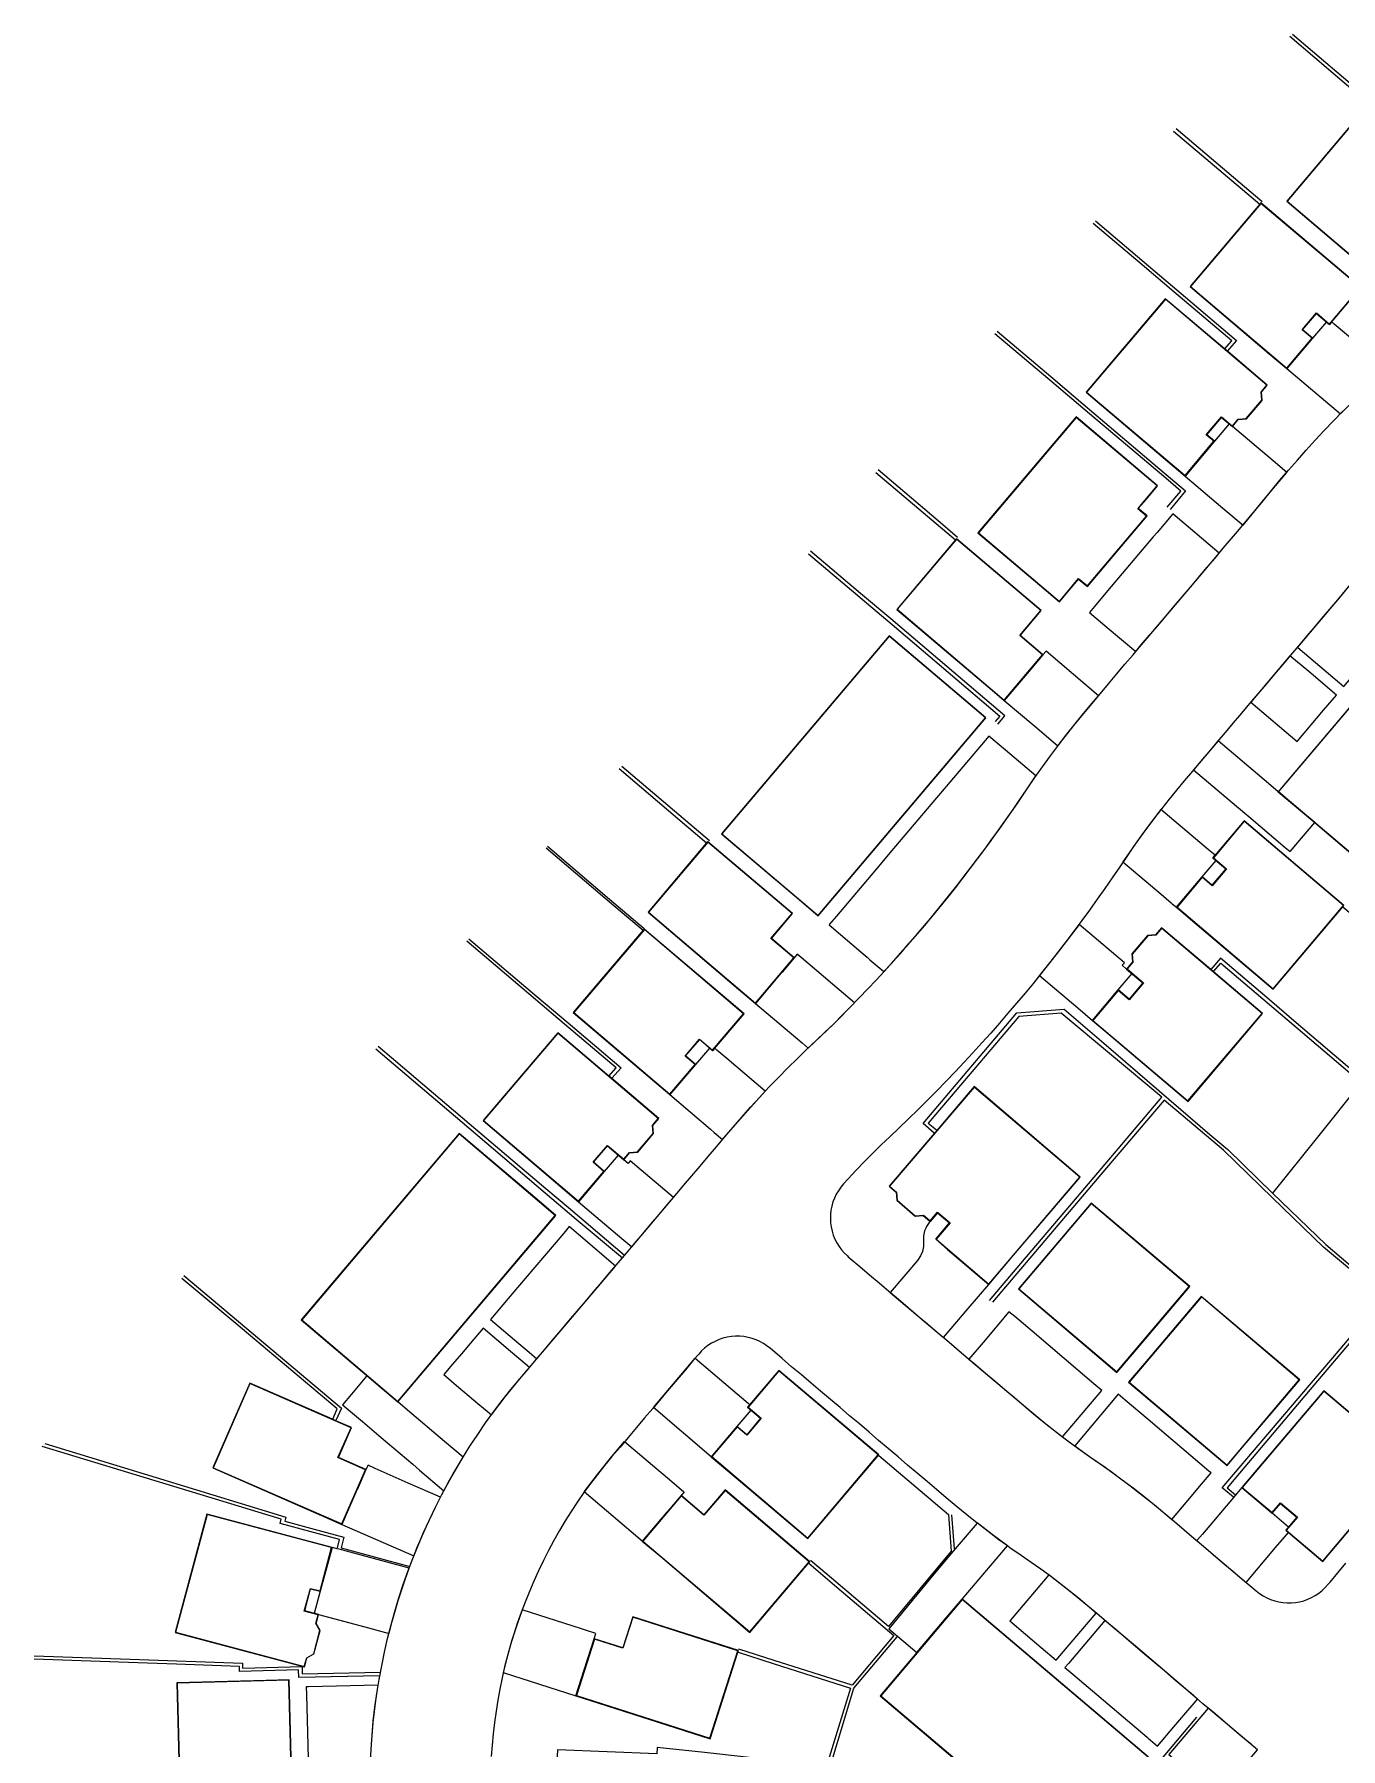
# Model space of a CAD drawing. Header units: metres. Extents: x 331488 to 331864, y 366379 to 366749.
# Drawn here: x 331532.9 to 331636.1, y 366563.1 to 366698.4 of the extents above; entities that cross this region are included whole.
import ezdxf

# ---------------------------------------------------------------- set-up
doc = ezdxf.new("R2010")
doc.units = ezdxf.units.M
for name, color, linetype, true_color in [('3D_LINES', 132, 'Continuous', 0x00cccc), ('PLOTS EXTERNAL LEVEL', 3, 'Continuous', 0x00ff00), ('PLOTS FFL', 1, 'Continuous', 0xff0000)]:
    doc.layers.add(name, color=color, linetype=linetype, true_color=true_color)

msp = doc.modelspace()

# ---------------------------------------------------------------- linework, layer by layer
at = {"layer": '3D_LINES'}
for points in [[(331641.73, 366688.81, 29.6), (331642.35, 366689.51, 29.6), (331638.33, 366692.93, 29.6), (331636.04, 366694.88, 29.6), (331632.09, 366698.24, 29.29)], [(331632.29, 366698.42, 29.29), (331638.42, 366693.22, 29.1), (331640.87, 366691.14, 29.1), (331642.7, 366689.58, 29.1), (331641.95, 366688.65, 29.15)], [(331622.91, 366690.77, 29.9), (331629.71, 366685.02, 29.9)], [(331629.89, 366685.21, 29.6), (331623.11, 366690.96, 29.9)], [(331626.94, 366673.58, 30.3), (331627.5, 366674.24, 30.3), (331622.94, 366678.1, 30.3), (331620.42, 366680.24, 30.3), (331616.57, 366683.5, 30.14)], [(331616.74, 366683.71, 30.14), (331621.46, 366679.71, 29.9), (331623.86, 366677.67, 29.9), (331627.87, 366674.26, 29.9), (331627.15, 366673.42, 29.93)], [(331622.4, 366661.11, 30.75), (331623.48, 366662.37, 30.75), (331622.29, 366663.38, 30.75), (331615.93, 366668.76, 30.75), (331613.48, 366670.83, 30.75), (331608.8, 366674.79, 30.45)], [(331608.99, 366674.99, 30.45), (331613.21, 366671.41, 30.3), (331615.74, 366669.27, 30.3), (331621.83, 366664.11, 30.3), (331623.86, 366662.39, 30.38), (331622.63, 366660.93, 30.85)], [(331639.77, 366672.02, 30.17), (331638.71, 366672.91, 30.09), (331636.56, 366674.73, 29.94), (331635.59, 366675.55, 29.9), (331635.4, 366675.72, 29.88), (331635.23, 366675.52, 29.9), (331634.97, 366675.74, 29.94), (331633.87, 366674.44, 29.98), (331631.84, 366672.05, 29.97), (331636.08, 366668.46, 30.3), (331637.9, 366670.26, 30.24), (331639.77, 366672.02, 30.17)], [(331559.54, 366563.08, 35.48), (331559.62, 366564.19, 35.43), (331559.72, 366565.29, 35.38), (331559.85, 366566.39, 35.33), (331560, 366567.48, 35.28), (331560.18, 366568.57, 35.23), (331560.38, 366569.66, 35.18), (331560.6, 366570.74, 35.13), (331560.85, 366571.82, 35.08), (331561.12, 366572.89, 35.03), (331561.42, 366573.96, 34.98), (331561.74, 366575.02, 34.93), (331562.08, 366576.07, 34.88), (331562.45, 366577.11, 34.83), (331562.84, 366578.14, 34.78), (331563.25, 366579.17, 34.73), (331563.69, 366580.19, 34.68), (331564.15, 366581.19, 34.63), (331564.63, 366582.19, 34.58), (331565.13, 366583.17, 34.53), (331565.65, 366584.15, 34.48), (331566.2, 366585.11, 34.43), (331566.76, 366586.06, 34.38), (331567.35, 366587, 34.33), (331567.96, 366587.92, 34.28), (331568.59, 366588.83, 34.23), (331569.24, 366589.72, 34.18), (331569.9, 366590.6, 34.13), (331570.59, 366591.47, 34.08), (331571.29, 366592.31, 34.03), (331571.94, 366593.08, 33.98), (331572.59, 366593.84, 33.93), (331573.23, 366594.6, 33.88), (331573.88, 366595.37, 33.83), (331574.53, 366596.13, 33.78), (331575.17, 366596.89, 33.73), (331575.82, 366597.66, 33.68), (331576.47, 366598.42, 33.63), (331577.11, 366599.18, 33.59), (331577.76, 366599.94, 33.54), (331578.4, 366600.71, 33.49), (331579.05, 366601.47, 33.44), (331579.7, 366602.23, 33.4), (331580.1, 366602.71, 33.37), (331580.34, 366603, 33.35), (331580.99, 366603.76, 33.3), (331581.08, 366603.86, 33.3), (331581.64, 366604.52, 33.26), (331582.28, 366605.28, 33.21), (331582.93, 366606.05, 33.17), (331583.58, 366606.81, 33.12), (331584.22, 366607.57, 33.08), (331584.87, 366608.34, 33.04), (331585.52, 366609.1, 32.99), (331586.16, 366609.86, 32.95), (331586.81, 366610.63, 32.91), (331587.46, 366611.39, 32.86), (331588.12, 366612.17, 32.82), (331588.81, 366612.97, 32.78), (331589.51, 366613.76, 32.74), (331590.23, 366614.55, 32.7), (331590.96, 366615.32, 32.65), (331591.7, 366616.09, 32.61), (331592.44, 366616.85, 32.57), (331593.2, 366617.59, 32.53), (331593.96, 366618.32, 32.49), (331594.68, 366619.01, 32.45), (331595.38, 366619.67, 32.41), (331596.07, 366620.34, 32.37), (331596.75, 366621.02, 32.33), (331597.42, 366621.7, 32.29), (331598.09, 366622.39, 32.25), (331598.76, 366623.08, 32.21), (331599.42, 366623.78, 32.17), (331600.07, 366624.48, 32.13), (331600.72, 366625.19, 32.09), (331601.36, 366625.91, 32.05), (331601.99, 366626.63, 32.01), (331602.62, 366627.35, 31.97), (331603.24, 366628.09, 31.93), (331603.86, 366628.82, 31.89), (331604.47, 366629.56, 31.85), (331605.08, 366630.31, 31.81), (331605.68, 366631.06, 31.77), (331606.27, 366631.82, 31.73), (331606.85, 366632.58, 31.69), (331607.43, 366633.34, 31.65), (331608.01, 366634.11, 31.61), (331608.57, 366634.89, 31.57), (331609.13, 366635.67, 31.53), (331609.69, 366636.45, 31.5), (331610.23, 366637.24, 31.46), (331610.77, 366638.04, 31.42), (331611.34, 366638.88, 31.38), (331611.94, 366639.76, 31.35), (331612.56, 366640.62, 31.31), (331613.19, 366641.48, 31.28), (331613.82, 366642.33, 31.24), (331614.47, 366643.18, 31.21), (331615.13, 366644.01, 31.17), (331615.8, 366644.83, 31.14), (331616.48, 366645.64, 31.11), (331617.13, 366646.41, 31.07), (331617.78, 366647.17, 31.04), (331618.42, 366647.94, 31.01), (331619.07, 366648.7, 30.98), (331619.72, 366649.46, 30.95), (331620.36, 366650.23, 30.92), (331621.01, 366650.99, 30.89), (331621.66, 366651.75, 30.86), (331622.3, 366652.51, 30.83), (331622.95, 366653.28, 30.8), (331623.6, 366654.04, 30.78), (331624.24, 366654.8, 30.75), (331624.89, 366655.57, 30.72), (331625.54, 366656.33, 30.7), (331626.18, 366657.09, 30.67), (331626.83, 366657.86, 30.65), (331627.48, 366658.62, 30.62), (331628.12, 366659.38, 30.6), (331628.75, 366660.13, 30.57), (331629.36, 366660.85, 30.55), (331629.97, 366661.61, 30.52), (331630.63, 366662.42, 30.5), (331631.31, 366663.23, 30.47), (331631.99, 366664.03, 30.45), (331632.68, 366664.82, 30.42), (331633.38, 366665.61, 30.4), (331634.1, 366666.38, 30.37), (331634.81, 366667.15, 30.35), (331635.54, 366667.91, 30.32), (331636.28, 366668.67, 30.3)], [(331631.84, 366663.84, 30.45), (331630.77, 366664.75, 30.39), (331629.09, 366666.17, 30.32), (331627.56, 366667.47, 30.3), (331627.3, 366667.68, 30.34), (331626.13, 366666.3, 30.37), (331623.81, 366663.56, 30.38), (331624.68, 366662.82, 30.39), (331626.8, 366661.03, 30.49), (331628.39, 366659.69, 30.59), (331628.76, 366660.13, 30.57), (331629.78, 366661.37, 30.53), (331630.8, 366662.61, 30.49), (331631.84, 366663.84, 30.45)], [(331599.41, 366663.83, 30.88), (331605.68, 366658.52, 31.2)], [(331605.85, 366658.72, 30.75), (331604.31, 366660.02, 30.75), (331599.57, 366664.04, 30.88)], [(331622.85, 366660.58, 30.84), (331621.6, 366659.1, 30.87), (331621.3, 366658.75, 30.88), (331617.69, 366654.49, 30.88), (331616.79, 366653.42, 30.92), (331616.26, 366652.8, 30.9), (331617.67, 366651.6, 30.94), (331619.92, 366649.7, 30.94), (331624.25, 366654.8, 30.75), (331626.52, 366657.48, 30.66), (331622.85, 366660.58, 30.84)], [(331594.09, 366657.41, 31.18), (331601.02, 366651.55, 31.55), (331609.2, 366644.62, 31.6), (331608.82, 366644.19, 31.7)], [(331609.04, 366643.99, 31.7), (331609.58, 366644.64, 31.27), (331607.47, 366646.42, 31.2), (331600.57, 366652.28, 31.2), (331598.2, 366654.28, 31.2), (331594.25, 366657.63, 31.18)], [(331642.55, 366654.28, 30.45), (331641.19, 366655.44, 30.27), (331638.85, 366657.42, 30.46), (331637.96, 366656.37, 30.5), (331637.19, 366655.42, 30.53), (331635.84, 366653.79, 30.58), (331632.68, 366650.06, 30.7), (331632.91, 366649.87, 30.69), (331636.35, 366646.96, 30.62), (331637.95, 366648.85, 30.62), (331638.85, 366649.91, 30.59), (331642.06, 366653.7, 30.59), (331642.35, 366654.05, 30.58), (331642.55, 366654.28, 30.45)], [(331636.71, 366654.83, 30.55), (331636.04, 366654.01, 30.57), (331635.38, 366653.23, 30.6), (331634.73, 366652.47, 30.62), (331634.08, 366651.71, 30.65), (331633.44, 366650.94, 30.67), (331632.79, 366650.18, 30.7), (331632.14, 366649.42, 30.72), (331631.5, 366648.66, 30.75), (331630.85, 366647.89, 30.78), (331630.21, 366647.13, 30.8), (331629.56, 366646.37, 30.83), (331628.91, 366645.6, 30.86), (331628.27, 366644.84, 30.89), (331627.62, 366644.08, 30.92), (331626.97, 366643.31, 30.95), (331626.33, 366642.55, 30.98), (331625.68, 366641.79, 31.01), (331625.03, 366641.03, 31.04), (331624.39, 366640.26, 31.07), (331623.74, 366639.5, 31.11), (331623.14, 366638.78, 31.14), (331622.55, 366638.05, 31.17), (331621.97, 366637.32, 31.21), (331621.39, 366636.58, 31.24), (331620.83, 366635.83, 31.28), (331620.28, 366635.07, 31.31), (331619.74, 366634.31, 31.35), (331619.21, 366633.53, 31.38), (331618.66, 366632.72, 31.42), (331618.07, 366631.86, 31.46), (331617.48, 366631.01, 31.5), (331616.88, 366630.16, 31.53), (331616.27, 366629.31, 31.57), (331615.66, 366628.47, 31.61), (331615.04, 366627.64, 31.65), (331614.41, 366626.81, 31.69), (331613.78, 366625.99, 31.73), (331613.14, 366625.17, 31.77), (331612.49, 366624.35, 31.81), (331611.84, 366623.55, 31.85), (331611.18, 366622.74, 31.89), (331610.51, 366621.95, 31.93), (331609.83, 366621.16, 31.97), (331609.15, 366620.37, 32.01), (331608.47, 366619.59, 32.05), (331607.77, 366618.82, 32.09), (331607.07, 366618.05, 32.13), (331606.36, 366617.29, 32.17), (331605.65, 366616.53, 32.21), (331604.93, 366615.78, 32.25), (331604.21, 366615.03, 32.29), (331603.47, 366614.3, 32.33), (331602.74, 366613.56, 32.37), (331601.99, 366612.84, 32.41), (331601.24, 366612.12, 32.45), (331600.51, 366611.42, 32.49), (331599.83, 366610.77, 32.53), (331599.16, 366610.12, 32.57), (331598.5, 366609.45, 32.61), (331597.85, 366608.77, 32.65), (331597.21, 366608.09, 32.7), (331596.84, 366607.69, 32.72), (331596.85, 366607.69, 32.72), (331596.63, 366607.44, 32.74), (331596.44, 366607.16, 32.76), (331596.27, 366606.88, 32.78), (331596.13, 366606.58, 32.8), (331596.01, 366606.27, 32.82), (331595.92, 366605.95, 32.84), (331595.85, 366605.62, 32.86), (331595.82, 366605.29, 32.88), (331595.81, 366604.96, 32.9), (331595.82, 366604.62, 32.92), (331595.87, 366604.3, 32.94), (331595.94, 366603.97, 32.97), (331596.04, 366603.65, 32.99), (331596.17, 366603.34, 33.01), (331596.32, 366603.05, 33.03), (331596.49, 366602.76, 33.05), (331596.69, 366602.5, 33.07), (331596.91, 366602.25, 33.09), (331597.15, 366602.02, 33.11), (331597.22, 366601.95, 33.11), (331597.38, 366601.82, 33.12), (331598.14, 366601.17, 33.13), (331598.9, 366600.53, 33.14), (331599.67, 366599.88, 33.15), (331600.43, 366599.23, 33.17), (331601.19, 366598.59, 33.18), (331601.95, 366597.94, 33.19), (331602.72, 366597.29, 33.2), (331603.48, 366596.65, 33.22), (331604.24, 366596, 33.23), (331605.01, 366595.36, 33.24), (331605.77, 366594.71, 33.25), (331606.53, 366594.06, 33.27), (331607.3, 366593.42, 33.28), (331608.06, 366592.77, 33.29), (331608.82, 366592.12, 33.3), (331609.58, 366591.48, 33.32), (331610.35, 366590.83, 33.33), (331611.11, 366590.18, 33.34), (331611.85, 366589.56, 33.35), (331612.57, 366588.97, 33.37), (331613.29, 366588.39, 33.38), (331614.02, 366587.82, 33.39), (331614.77, 366587.27, 33.4), (331615.52, 366586.72, 33.42), (331616.27, 366586.19, 33.43), (331617.12, 366585.61, 33.44), (331617.99, 366584.99, 33.45), (331618.86, 366584.35, 33.47), (331619.71, 366583.71, 33.48), (331620.56, 366583.05, 33.49), (331621.4, 366582.37, 33.5), (331622.22, 366581.69, 33.51), (331622.99, 366581.04, 33.52), (331623.75, 366580.39, 33.53), (331624.51, 366579.74, 33.53), (331625.28, 366579.1, 33.53), (331626.04, 366578.45, 33.54), (331626.8, 366577.8, 33.54), (331627.57, 366577.16, 33.53), (331628.33, 366576.51, 33.53), (331629.09, 366575.86, 33.53), (331629.43, 366575.57, 33.52), (331629.7, 366575.37, 33.5), (331629.98, 366575.19, 33.48), (331630.27, 366575.03, 33.46), (331630.57, 366574.9, 33.43), (331630.89, 366574.79, 33.41), (331631.21, 366574.71, 33.39), (331631.54, 366574.66, 33.37), (331631.87, 366574.63, 33.35), (331632.2, 366574.63, 33.32), (331632.54, 366574.66, 33.3), (331632.86, 366574.72, 33.28), (331633.19, 366574.8, 33.26), (331633.5, 366574.91, 33.23), (331633.8, 366575.05, 33.21), (331634.09, 366575.21, 33.19), (331634.37, 366575.4, 33.17), (331634.63, 366575.6, 33.15), (331634.87, 366575.83, 33.12), (331635.11, 366576.1, 33.1), (331635.26, 366576.27, 33.09), (331635.87, 366576.99, 33.05), (331636.52, 366577.76, 33.01)], [(331616.47, 366645.62, 31.11), (331616.98, 366646.22, 31.08), (331612.84, 366649.73, 31.3), (331612.59, 366649.45, 31.35), (331611.6, 366648.28, 31.35), (331611.48, 366648.13, 31.28), (331609.54, 366645.85, 31.28), (331611.95, 366643.81, 31.24), (331613.78, 366642.26, 31.24), (331615.13, 366644, 31.17), (331616.47, 366645.62, 31.11)], [(331635.76, 366646.27, 30.62), (331633.58, 366648.13, 30.67), (331632.1, 366649.38, 30.73), (331629, 366645.71, 30.86), (331632.66, 366642.61, 30.67), (331634.74, 366645.07, 30.62), (331635.76, 366646.27, 30.62)], [(331611.02, 366638.4, 31.4), (331612.04, 366639.89, 31.34), (331609.64, 366641.92, 31.6), (331608.33, 366643.04, 31.69), (331604.95, 366639.05, 31.65), (331604.2, 366638.16, 31.7), (331600.51, 366633.81, 31.7), (331599.74, 366632.9, 31.75), (331596.29, 366628.83, 31.75), (331595.75, 366628.19, 31.77), (331595.7, 366628.13, 31.78), (331598.39, 366625.84, 32.04), (331598.71, 366625.58, 32.04), (331598.93, 366625.39, 32.04), (331600.04, 366624.45, 32.13), (331600.61, 366625.07, 32.1), (331603.26, 366628.09, 31.93), (331605.8, 366631.21, 31.76), (331608.23, 366634.42, 31.6), (331610.55, 366637.7, 31.44), (331611.02, 366638.4, 31.4)], [(331630.4, 366639.3, 30.66), (331626.42, 366642.67, 30.97), (331624.48, 366640.38, 31.07), (331627.88, 366637.51, 30.69), (331628.86, 366636.68, 30.6), (331631.72, 366634.25, 30.6), (331632.11, 366633.92, 30.59), (331634.05, 366636.21, 30.54), (331631.17, 366638.65, 30.6), (331630.4, 366639.3, 30.66)], [(331579.12, 366640.47, 32.19), (331583.77, 366636.53, 32.2), (331586.04, 366634.61, 32.2)], [(331586.26, 366634.77, 31.6), (331579.35, 366640.64, 32.04)], [(331626.27, 366633.22, 31.2), (331626.01, 366633.43, 31.2), (331626.18, 366633.64, 31.16), (331625.67, 366634.07, 31.19), (331621.91, 366637.25, 31.21), (331620.37, 366635.21, 31.31), (331618.91, 366633.11, 31.4), (331621.92, 366630.56, 31.21), (331622.71, 366629.89, 31.15), (331622.8, 366629.81, 31.13), (331623.14, 366629.53, 31.12), (331625.17, 366631.92, 31.13), (331626.27, 366633.22, 31.2)], [(331573.36, 366634.21, 32.35), (331578.71, 366629.67, 32.67), (331581.02, 366627.72, 32.7)], [(331581.11, 366627.83, 32.25), (331578.38, 366630.15, 32.22), (331573.48, 366634.31, 32.35)], [(331636.28, 366629.56, 31.05), (331638.59, 366627.61, 31.05), (331643.74, 366623.25, 31.2), (331641.16, 366620.02, 31.35), (331637.88, 366615.91, 31.6), (331632.6, 366620.4, 31.05), (331630.29, 366622.37, 31.05), (331626.6, 366625.52, 31.05), (331625.85, 366624.62, 31.05)], [(331619.63, 366624.29, 31.55), (331619.2, 366624.65, 31.5), (331618.85, 366624.95, 31.51), (331619.02, 366625.15, 31.48), (331616.98, 366626.87, 31.53), (331615.44, 366628.18, 31.63), (331613.9, 366626.15, 31.72), (331612.32, 366624.14, 31.82), (331615.34, 366621.58, 31.69), (331616.5, 366620.6, 31.58), (331618.53, 366623, 31.58), (331619.63, 366624.29, 31.55)], [(331578.32, 366616.21, 33.2), (331578.89, 366616.86, 33.2), (331574.82, 366620.31, 33.2), (331572.52, 366622.25, 33.2), (331567.1, 366626.84, 32.67)], [(331567.27, 366627.03, 32.67), (331572.64, 366622.48, 32.7), (331575.1, 366620.4, 32.7), (331579.28, 366616.86, 32.7), (331578.54, 366616.03, 32.75)], [(331597.71, 366621.99, 32.28), (331596.51, 366623.01, 32.29), (331593.49, 366625.57, 32.32), (331593.19, 366625.83, 32.29), (331592.95, 366625.54, 32.35), (331591.99, 366624.41, 32.35), (331591.93, 366624.34, 32.28), (331589.89, 366621.94, 32.28), (331593.57, 366618.82, 32.47), (331594.06, 366618.41, 32.49), (331596.07, 366620.34, 32.37), (331597.71, 366621.99, 32.28)], [(331626.07, 366624.45, 31.5), (331626.65, 366625.12, 31.5), (331632.74, 366619.93, 31.5), (331637.71, 366615.7, 31.6), (331634.27, 366611.39, 31.65), (331630.73, 366606.96, 31.7)], [(331604.01, 366611.69, 32.7), (331603.14, 366612.45, 32.63), (331610.54, 366621.19, 31.97), (331614.26, 366621.48, 31.75), (331617.39, 366618.79, 31.5), (331623.49, 366613.56, 31.5), (331625.77, 366611.6, 31.55), (331627.19, 366610.4, 31.59), (331630.73, 366606.96, 31.7), (331634.92, 366602.91, 31.85), (331637.4, 366600.81, 31.85), (331644.17, 366595.07, 31.85), (331645.64, 366593.83, 31.85), (331645.88, 366590.95, 32.67), (331643.48, 366588.08, 33.05), (331641.47, 366585.69, 33.05)], [(331608.37, 366598.5, 32.78), (331610.84, 366601.41, 32.7), (331615.61, 366607.02, 32.7), (331618.24, 366610.12, 32.7), (331621.98, 366614.53, 32.1), (331614.04, 366621.18, 32), (331610.68, 366620.9, 32.35), (331608.48, 366618.3, 32.7), (331606.25, 366615.68, 32.7), (331603.53, 366612.48, 32.7), (331604.18, 366611.95, 32.7)], [(331559.93, 366618.35, 33.21), (331567.27, 366612.11, 33.65), (331573.3, 366606.99, 33.65), (331575.74, 366604.92, 33.78), (331579.39, 366601.86, 33.42)], [(331560.1, 366618.56, 33.21), (331565.53, 366613.96, 33.2), (331567.81, 366612.02, 33.2), (331573.34, 366607.34, 33.2), (331575.28, 366605.69, 33.28), (331579.55, 366602.06, 33.41)], [(331590.67, 366615.01, 32.67), (331587.63, 366617.6, 32.75), (331586.85, 366618.26, 32.81), (331586.68, 366618.4, 32.81), (331586.51, 366618.2, 32.85), (331586.26, 366618.42, 32.85), (331585.16, 366617.13, 32.78), (331583.12, 366614.74, 32.78), (331586.33, 366612.01, 32.86), (331586.63, 366611.75, 32.86), (331587.29, 366611.19, 32.87), (331588.12, 366612.16, 32.82), (331589.29, 366613.5, 32.75), (331590.67, 366615.01, 32.67)], [(331627.63, 366582.96, 33.12), (331626.75, 366583.7, 32.9), (331633.63, 366591.81, 32.9), (331635.48, 366593.98, 32.9), (331639.52, 366598.74, 32.25), (331634.74, 366602.69, 32.25), (331630.72, 366606.59, 32.2), (331626.84, 366610.35, 32.15), (331622.17, 366614.31, 32.15), (331617.62, 366608.95, 32.85), (331608.61, 366598.35, 32.85)], [(331583.42, 366606.62, 33.13), (331580.86, 366608.79, 33.12), (331580.01, 366609.51, 33.16), (331579.84, 366609.31, 33.18), (331579.49, 366609.6, 33.2), (331579.12, 366609.92, 33.24), (331579.06, 366609.97, 33.25), (331577.96, 366608.67, 33.28), (331575.93, 366606.28, 33.28), (331579.34, 366603.39, 33.35), (331580.12, 366602.73, 33.37), (331583.42, 366606.62, 33.13)], [(331578.84, 366601.21, 33.46), (331575.91, 366603.7, 33.74), (331575.18, 366604.32, 33.76), (331574.75, 366603.81, 33.76), (331571.72, 366600.23, 33.76), (331570.37, 366598.64, 33.83), (331568.97, 366596.99, 33.83), (331571.22, 366595.09, 33.89), (331571.72, 366594.67, 33.89), (331572.03, 366594.41, 33.9), (331572.64, 366593.89, 33.93), (331578.84, 366601.21, 33.46)], [(331600.54, 366599.13, 33.17), (331604.74, 366595.57, 33.24), (331606.7, 366597.87, 32.93), (331608.31, 366599.76, 32.78), (331605.06, 366602.53, 32.78), (331604.13, 366603.33, 32.85), (331605.22, 366604.61, 32.85), (331604.27, 366605.42, 32.85), (331603.69, 366604.74, 32.85), (331603.62, 366604.65, 32.84), (331603.4, 366604.34, 32.79), (331603.34, 366604.21, 32.78), (331603.24, 366603.98, 32.81), (331603.16, 366603.6, 32.85), (331603.15, 366603.19, 32.88), (331603.16, 366602.75, 32.9), (331603.08, 366602.36, 32.93), (331602.93, 366602.01, 32.95), (331602.7, 366601.66, 32.98), (331600.54, 366599.13, 33.17)], [(331556.52, 366589.12, 34.4), (331556.87, 366589.94, 34.4), (331548.86, 366596.67, 34.4), (331544.6, 366600.24, 34.2)], [(331544.77, 366600.46, 34.2), (331557.21, 366590, 33.8), (331556.77, 366589.02, 33.8)], [(331609.91, 366597.6, 33.06), (331607.86, 366595.18, 33.12), (331606.75, 366593.87, 33.27), (331611.55, 366589.8, 33.35), (331612.83, 366588.75, 33.37), (331614.13, 366587.74, 33.39), (331617.23, 366591.4, 33.13), (331616.61, 366591.92, 33.1), (331611.73, 366596.07, 33.1), (331610.37, 366597.22, 33.09), (331609.91, 366597.6, 33.06)], [(331641.3, 366585.83, 33.05), (331643.32, 366588.22, 33.05), (331645.61, 366590.93, 32.67), (331645.37, 366593.79, 32.39), (331639.69, 366598.53, 32.45), (331636.04, 366594.23, 33.05), (331633.99, 366591.8, 33.05), (331627.82, 366584.52, 33.05), (331627.13, 366583.72, 33.09), (331627.8, 366583.15, 33.12)], [(331572.05, 366593.2, 33.97), (331571.37, 366593.78, 33.94), (331570.56, 366594.47, 33.89), (331568.39, 366596.31, 33.83), (331567.37, 366595.09, 33.83), (331566.68, 366594.29, 33.88), (331565.98, 366593.46, 33.9), (331565.29, 366592.64, 33.9), (331566.11, 366591.95, 33.98), (331567.97, 366590.37, 34.1), (331568.7, 366589.76, 34.17), (331569.05, 366589.46, 34.19), (331570.12, 366590.88, 34.11), (331571.29, 366592.3, 34.03), (331572.05, 366593.2, 33.97)], [(331629.53, 366563.03, 33.42), (331629.05, 366563.44, 33.43), (331628.28, 366564.08, 33.45), (331627.52, 366564.73, 33.47), (331626.76, 366565.38, 33.48), (331626, 366566.02, 33.49), (331625.64, 366566.32, 33.5), (331625.23, 366566.67, 33.5), (331624.47, 366567.32, 33.51), (331623.71, 366567.96, 33.52), (331622.94, 366568.61, 33.53), (331622.18, 366569.26, 33.53), (331621.42, 366569.9, 33.53), (331620.65, 366570.55, 33.54), (331619.89, 366571.19, 33.54), (331619.13, 366571.84, 33.53), (331618.37, 366572.49, 33.53), (331617.6, 366573.13, 33.53), (331616.84, 366573.78, 33.52), (331616.08, 366574.42, 33.51), (331615.37, 366575.02, 33.5), (331614.65, 366575.6, 33.49), (331613.92, 366576.17, 33.48), (331613.18, 366576.73, 33.47), (331612.43, 366577.28, 33.45), (331611.67, 366577.81, 33.44), (331610.87, 366578.37, 33.43), (331609.99, 366578.98, 33.42), (331609.79, 366579.13, 33.41), (331609.12, 366579.61, 33.4), (331608.27, 366580.26, 33.39), (331607.42, 366580.91, 33.38), (331607.39, 366580.93, 33.38), (331606.58, 366581.58, 33.37), (331605.75, 366582.26, 33.35), (331604.96, 366582.93, 33.34), (331604.2, 366583.57, 33.33), (331603.44, 366584.22, 33.32), (331602.67, 366584.87, 33.3), (331601.91, 366585.51, 33.29), (331601.15, 366586.16, 33.28), (331600.38, 366586.81, 33.27), (331599.62, 366587.45, 33.25), (331598.86, 366588.1, 33.24), (331598.1, 366588.75, 33.23), (331597.33, 366589.39, 33.22), (331596.57, 366590.04, 33.2), (331595.81, 366590.69, 33.19), (331595.04, 366591.33, 33.18), (331594.28, 366591.98, 33.17), (331593.52, 366592.63, 33.15), (331592.75, 366593.27, 33.14), (331591.99, 366593.92, 33.13), (331591.23, 366594.56, 33.12), (331591.07, 366594.7, 33.11), (331590.82, 366594.9, 33.13), (331590.54, 366595.09, 33.15), (331590.25, 366595.25, 33.17), (331589.95, 366595.39, 33.2), (331589.63, 366595.5, 33.22), (331589.31, 366595.58, 33.24), (331588.98, 366595.64, 33.26), (331588.65, 366595.67, 33.28), (331588.32, 366595.67, 33.3), (331587.99, 366595.65, 33.32), (331587.66, 366595.59, 33.34), (331587.33, 366595.51, 33.36), (331587.02, 366595.41, 33.38), (331586.71, 366595.27, 33.4), (331586.42, 366595.12, 33.43), (331586.14, 366594.93, 33.45), (331585.88, 366594.73, 33.47), (331585.63, 366594.51, 33.49), (331585.41, 366594.26, 33.51), (331585.01, 366593.8, 33.54), (331584.37, 366593.03, 33.59), (331583.72, 366592.27, 33.63), (331583.07, 366591.51, 33.68), (331582.43, 366590.74, 33.73), (331581.78, 366589.98, 33.78), (331581.14, 366589.22, 33.83), (331580.49, 366588.46, 33.88), (331579.84, 366587.69, 33.93), (331579.2, 366586.93, 33.98), (331578.56, 366586.17, 34.03), (331577.97, 366585.47, 34.08), (331577.42, 366584.77, 34.13), (331576.88, 366584.06, 34.18), (331576.35, 366583.34, 34.23), (331575.84, 366582.6, 34.28), (331575.35, 366581.85, 34.33), (331574.88, 366581.1, 34.38), (331574.42, 366580.33, 34.43), (331573.98, 366579.55, 34.48), (331573.55, 366578.76, 34.53), (331573.15, 366577.97, 34.58), (331572.76, 366577.16, 34.63), (331572.39, 366576.35, 34.68), (331572.04, 366575.52, 34.73), (331571.7, 366574.69, 34.78), (331571.39, 366573.86, 34.83), (331571.09, 366573.01, 34.88), (331570.81, 366572.16, 34.93), (331570.55, 366571.31, 34.98), (331570.31, 366570.45, 35.03), (331570.09, 366569.58, 35.08), (331569.89, 366568.71, 35.13), (331569.71, 366567.83, 35.18), (331569.55, 366566.95, 35.23), (331569.41, 366566.07, 35.28), (331569.28, 366565.18, 35.33), (331569.18, 366564.29, 35.38), (331569.1, 366563.4, 35.43), (331569.03, 366562.51, 35.48)], [(331585.12, 366593.93, 33.53), (331589.31, 366590.38, 33.29), (331589.44, 366590.27, 33.3), (331589.27, 366590.07, 33.3), (331589.53, 366589.85, 33.34), (331588.43, 366588.56, 33.37), (331586.4, 366586.16, 33.38), (331581.83, 366590.04, 33.78), (331585.12, 366593.93, 33.53)], [(331562.42, 366589.85, 33.89), (331561.66, 366590.49, 33.8), (331559.22, 366592.56, 33.65), (331559.18, 366592.51, 33.65), (331557.99, 366591.1, 33.75), (331557.28, 366590.27, 33.79), (331557.42, 366590.16, 33.79), (331558.07, 366589.6, 33.78), (331558.86, 366588.94, 33.8), (331560.33, 366587.69, 34.19), (331562.83, 366585.57, 34.43), (331563.37, 366585.11, 34.43), (331565.3, 366583.48, 34.51), (331566.03, 366584.82, 34.44), (331566.81, 366586.13, 34.38), (331565.35, 366587.37, 34.26), (331562.42, 366589.85, 33.89)], [(331618.54, 366591.09, 33.12), (331615.1, 366587.02, 33.41), (331616.27, 366586.19, 33.43), (331617.5, 366585.34, 33.45), (331619.46, 366583.89, 33.48), (331621.37, 366582.39, 33.5), (331622.21, 366581.69, 33.51), (331622.76, 366581.22, 33.52), (331624.04, 366582.72, 33.35), (331625.12, 366584, 33.09), (331625.87, 366584.88, 33.11), (331625.7, 366585.02, 33.14), (331620.89, 366589.09, 33.14), (331619.08, 366590.63, 33.13), (331618.54, 366591.09, 33.12)], [(331556.89, 366578.97, 35.08), (331557.06, 366579.64, 35), (331552.36, 366580.9, 35), (331552.45, 366581.24, 35), (331546.64, 366583, 35), (331543.97, 366583.82, 35), (331533.58, 366586.98, 35.1)], [(331533.77, 366587.2, 35.1), (331543.51, 366584.23, 34.4), (331552.82, 366581.4, 34.4), (331552.73, 366581.07, 34.4), (331555.34, 366580.37, 34.4), (331557.4, 366579.82, 34.5), (331557.17, 366578.96, 34.54), (331562.6, 366577.5, 34.81)], [(331579.56, 366587.37, 33.95), (331583.29, 366584.22, 34.01), (331584.25, 366583.4, 33.98), (331584.26, 366583.39, 33.98), (331584.02, 366583.1, 34.05), (331582.97, 366581.86, 34.05), (331582.87, 366581.75, 33.97), (331580.96, 366579.5, 33.98), (331576.38, 366583.38, 34.23), (331577.41, 366584.77, 34.13), (331578.55, 366586.18, 34.03), (331579.56, 366587.37, 33.95)], [(331565.02, 366582.96, 34.54), (331562.48, 366584.08, 34.49), (331559.87, 366585.24, 34.53), (331559.3, 366585.49, 34.5), (331559.14, 366585.15, 34.55), (331559.13, 366585.15, 34.55), (331558.51, 366583.73, 34.55), (331558.45, 366583.61, 34.47), (331557.23, 366580.82, 34.47), (331559.46, 366579.85, 34.58), (331562.92, 366578.34, 34.77), (331563.22, 366579.08, 34.73), (331563.91, 366580.67, 34.66), (331564.63, 366582.19, 34.58), (331565.02, 366582.96, 34.54)], [(331599.63, 366586.27, 33.3), (331605.13, 366581.61, 33.3), (331605.34, 366578.72, 33.05), (331600.4, 366572.77, 32.9), (331595.55, 366576.88, 33.3), (331594.25, 366577.97, 33.3)], [(331631.97, 366580.19, 33.05), (331631.77, 366580.36, 33.05), (331631.99, 366580.61, 33.09), (331630.69, 366581.71, 33.13), (331628.3, 366583.74, 33.12), (331627.63, 366582.95, 33.13), (331625.18, 366580.06, 33.45), (331624.74, 366579.54, 33.53), (331626.04, 366578.45, 33.53), (331628.63, 366576.25, 33.53), (331630.95, 366578.99, 33.2), (331631.66, 366579.82, 33.09), (331631.97, 366580.19, 33.05)], [(331605.61, 366578.89, 33.05), (331605.4, 366581.57, 33.3)], [(331609.79, 366579.13, 33.38), (331608.58, 366580.02, 33.38), (331607.39, 366580.94, 33.38), (331607.39, 366580.93, 33.38), (331605.5, 366578.7, 33.53), (331604.12, 366577.04, 33.65), (331600.43, 366572.58, 33.5), (331602.63, 366570.71, 33.65), (331604.95, 366573.45, 33.65), (331606.21, 366574.93, 33.8), (331609.79, 366579.13, 33.41), (331609.79, 366579.13, 33.41)], [(331562.56, 366577.38, 34.82), (331557.61, 366578.7, 34.57), (331557.12, 366578.83, 34.56), (331556.86, 366578.9, 35.07), (331556.46, 366579.01, 35.08), (331555.53, 366575.54, 35.08), (331555.06, 366573.79, 35.04), (331555.39, 366573.7, 35), (331559.04, 366572.73, 35.02), (331560.96, 366572.22, 35.06), (331561.2, 366573.15, 35.02), (331561.69, 366574.82, 34.94), (331562.23, 366576.47, 34.86), (331562.56, 366577.38, 34.82)], [(331594.1, 366577.77, 33.3), (331596.33, 366575.87, 33.9), (331600.83, 366572.06, 33.35), (331597.52, 366568.14, 33.3), (331591.38, 366570.09, 33.9), (331588.59, 366570.98, 33.9)], [(331613.05, 366576.83, 33.46), (331612.63, 366576.34, 33.5), (331610.15, 366573.41, 33.73), (331609.98, 366573.21, 33.74), (331612.46, 366571.11, 33.74), (331613.64, 366570.11, 33.75), (331614.21, 366570.78, 33.7), (331616.79, 366573.83, 33.52), (331616.08, 366574.43, 33.51), (331614.65, 366575.6, 33.49), (331613.05, 366576.83, 33.46)], [(331577.16, 366571.8, 34.65), (331577.29, 366572.2, 34.63), (331576.46, 366572.47, 34.65), (331576.15, 366572.57, 34.66), (331571.46, 366574.07, 34.82), (331571.07, 366572.96, 34.88), (331570.64, 366571.62, 34.96), (331570.26, 366570.27, 35.04), (331569.98, 366569.13, 35.11), (331575.72, 366567.3, 34.58), (331576.61, 366570.07, 34.58), (331576.66, 366570.23, 34.65), (331577.16, 366571.8, 34.65)], [(331617.48, 366573.25, 33.52), (331614.6, 366569.84, 33.73), (331614.33, 366569.52, 33.75), (331614.94, 366569.01, 33.75), (331620.83, 366564.02, 33.75), (331620.89, 366563.96, 33.76), (331621.65, 366563.32, 33.78), (331622.94, 366564.84, 33.78), (331624.03, 366566.13, 33.7), (331624.55, 366566.74, 33.61), (331624.8, 366567.04, 33.51), (331622.18, 366569.26, 33.53), (331619.9, 366571.2, 33.53), (331617.48, 366573.25, 33.52)], [(331624.71, 366565.6, 33.8), (331621.66, 366561.99, 33.8), (331620.42, 366560.53, 33.65), (331615, 366554.12, 33.65), (331608.99, 366547.03, 34.1), (331600.08, 366551.53, 34.25), (331599.42, 366554.77, 34.15), (331597.87, 366557.66, 34), (331595.76, 366561.61, 33.88), (331597.67, 366567.91, 33.6), (331601.09, 366571.95, 33.5)], [(331532.95, 366570.44, 35.41), (331540.53, 366570.19, 35), (331549.4, 366569.88, 35), (331549.4, 366569.48, 35), (331554.11, 366569.6, 35), (331554.11, 366569.03, 35), (331560.29, 366569.17, 35.2)], [(331588.52, 366570.74, 34.5), (331591.3, 366569.85, 34.5), (331597.39, 366567.9, 33.85), (331595.5, 366561.75, 33.88), (331588.92, 366562.47, 34.5), (331585.86, 366562.81, 34.5), (331582.13, 366563.22, 34.71), (331582.11, 366562.71, 34.74), (331574.27, 366563.03, 35.17), (331574.22, 366562.02, 35.23)], [(331560.23, 366568.88, 35.22), (331553.84, 366568.75, 35.7), (331553.82, 366569.34, 35.6), (331549.14, 366569.21, 35.6), (331549.14, 366569.62, 35.6), (331544.17, 366569.79, 35.6), (331541.12, 366569.9, 35.6), (331532.95, 366570.18, 35.41)], [(331560.11, 366568.14, 35.25), (331554.59, 366568, 35.67), (331554.42, 366567.99, 35.68), (331554.44, 366567.39, 35.69), (331554.66, 366559.36, 35.69), (331554.68, 366558.4, 35.73), (331559.48, 366558.52, 35.67), (331559.46, 366559.99, 35.61), (331559.48, 366561.73, 35.53), (331559.57, 366563.47, 35.46), (331559.72, 366565.2, 35.38), (331559.93, 366566.92, 35.31), (331560.11, 366568.14, 35.25)], [(331625.64, 366566.33, 33.5), (331625.64, 366566.32, 33.5), (331622.54, 366562.67, 33.35), (331626.43, 366559.37, 33.35), (331629.53, 366563.03, 33.42), (331629.53, 366563.03, 33.42), (331625.64, 366566.33, 33.42)]]:
    msp.add_polyline3d(points, dxfattribs=at)
at = {"layer": 'PLOTS EXTERNAL LEVEL'}
for points in [[(331637.73, 366692.2, 29.6), (331631.84, 366685.25, 29.6), (331638.02, 366680.01, 29.6), (331639.39, 366678.86, 29.67), (331641.42, 366681.25, 29.67), (331640.56, 366681.98, 29.75), (331641.66, 366683.28, 29.75), (331642.94, 366682.19, 29.6), (331643.41, 366682.74, 29.53), (331644.05, 366682.79, 29.47), (331645.29, 366684.25, 29.28), (331645.23, 366684.89, 29.22), (331645.7, 366685.44, 29.15), (331641.95, 366688.62, 29.15), (331641.72, 366688.82, 29.6), (331637.73, 366692.2, 29.6)], [(331629.81, 366685.11, 29.6), (331629.72, 366685.01, 29.9), (331624.21, 366678.51, 29.9), (331630.43, 366673.24, 29.9), (331631.84, 366672.05, 29.98), (331633.87, 366674.44, 29.98), (331633.1, 366675.1, 30.05), (331634.2, 366676.39, 30.05), (331635.23, 366675.52, 29.9), (331637.7, 366678.43, 29.6), (331629.81, 366685.11, 29.6)], [(331622.25, 366677.55, 30.3), (331616.01, 366670.18, 30.3), (331622.42, 366664.74, 30.3), (331623.81, 366663.56, 30.38), (331626.13, 366666.3, 30.38), (331625.53, 366666.81, 30.45), (331626.7, 366668.19, 30.45), (331627.56, 366667.47, 30.3), (331628.02, 366668.02, 30.24), (331628.66, 366668.07, 30.19), (331629.9, 366669.53, 30.04), (331629.85, 366670.17, 29.99), (331630.31, 366670.72, 29.93), (331627.18, 366673.38, 29.93), (331626.93, 366673.59, 30.3), (331622.25, 366677.55, 30.3)], [(331620.12, 366660.99, 30.9), (331620.74, 366661.72, 30.9), (331621.64, 366662.78, 30.75), (331615.21, 366668.23, 30.75), (331607.46, 366659.09, 30.75), (331612.31, 366654.98, 30.75), (331613.89, 366653.64, 30.84), (331614.82, 366654.73, 30.9), (331615.41, 366655.43, 30.9), (331616.1, 366654.85, 30.9), (331620.81, 366660.41, 30.9), (331620.12, 366660.99, 30.9)], [(331605.78, 366658.61, 30.75), (331605.7, 366658.52, 31.2), (331601.05, 366653.04, 31.2), (331608.23, 366646.95, 31.2), (331609.54, 366645.84, 31.27), (331611.48, 366648.13, 31.27), (331611.6, 366648.28, 31.35), (331612.59, 366649.45, 31.35), (331610.79, 366650.97, 31.2), (331612.46, 366652.94, 30.75), (331605.78, 366658.61, 30.75)], [(331651.27, 366646.9, 30.45), (331645.18, 366652.05, 30.45), (331643.63, 366653.37, 30.6), (331631.17, 366638.65, 30.6), (331634.05, 366636.21, 30.55), (331635, 366635.4, 30.45), (331638.8, 366632.19, 30.45), (331651.27, 366646.9, 30.45)], [(331608.08, 366644.48, 31.7), (331606.69, 366645.66, 31.6), (331600.45, 366650.95, 31.55), (331587.21, 366635.32, 31.55), (331592.99, 366630.42, 31.55), (331594.84, 366628.85, 31.7), (331608.08, 366644.48, 31.7)], [(331636.36, 366629.66, 30.6), (331631.82, 366633.51, 30.6), (331628.48, 366636.35, 30.6), (331626.01, 366633.43, 31.2), (331627.04, 366632.56, 31.2), (331625.94, 366631.27, 31.2), (331625.17, 366631.92, 31.12), (331623.14, 366629.53, 31.12), (331624.44, 366628.42, 31.05), (331630.77, 366623.06, 31.05), (331636.28, 366629.56, 31.05), (331636.36, 366629.66, 30.6)], [(331586.13, 366634.7, 31.6), (331586.04, 366634.6, 32.2), (331581.41, 366629.14, 32.2), (331588.56, 366623.07, 32.2), (331589.89, 366621.94, 32.28), (331591.94, 366624.35, 32.28), (331591.99, 366624.41, 32.35), (331592.95, 366625.54, 32.35), (331591.15, 366627.07, 32.2), (331592.81, 366629.03, 31.6), (331586.13, 366634.7, 31.6)], [(331581.11, 366627.81, 32.25), (331581.02, 366627.71, 32.7), (331575.5, 366621.22, 32.7), (331581.76, 366615.9, 32.7), (331583.12, 366614.74, 32.78), (331585.16, 366617.13, 32.78), (331584.38, 366617.79, 32.85), (331585.49, 366619.08, 32.85), (331586.51, 366618.2, 32.85), (331588.99, 366621.11, 32.25), (331581.11, 366627.81, 32.25)], [(331629.93, 366621.15, 31.5), (331626.05, 366624.44, 31.5), (331625.85, 366624.61, 31.05), (331621.96, 366627.91, 31.05), (331621.49, 366627.36, 31.12), (331620.85, 366627.3, 31.18), (331619.61, 366625.84, 31.37), (331619.67, 366625.21, 31.43), (331619.2, 366624.65, 31.5), (331620.49, 366623.56, 31.65), (331619.39, 366622.27, 31.65), (331618.53, 366623, 31.58), (331616.5, 366620.6, 31.58), (331617.97, 366619.35, 31.5), (331624.05, 366614.21, 31.5), (331629.93, 366621.15, 31.5)], [(331574.3, 366619.62, 33.2), (331568.4, 366612.69, 33.2), (331574.1, 366607.84, 33.2), (331575.93, 366606.28, 33.28), (331577.96, 366608.67, 33.28), (331577.11, 366609.4, 33.35), (331578.21, 366610.69, 33.35), (331579.49, 366609.6, 33.2), (331579.96, 366610.15, 33.13), (331580.6, 366610.2, 33.07), (331581.84, 366611.66, 32.88), (331581.79, 366612.3, 32.82), (331582.26, 366612.85, 32.75), (331578.52, 366616.03, 32.75), (331578.31, 366616.21, 33.2), (331574.3, 366619.62, 33.2)], [(331615.54, 366608.22, 32.7), (331607.16, 366615.37, 32.7), (331604.21, 366611.92, 32.7), (331604.02, 366611.69, 32.7), (331600.45, 366607.51, 32.7), (331601, 366607.04, 32.7), (331601.05, 366606.4, 32.7), (331602.5, 366605.16, 32.7), (331603.14, 366605.21, 32.7), (331603.69, 366604.74, 32.85), (331604.27, 366605.42, 32.85), (331605.22, 366604.61, 32.85), (331604.13, 366603.33, 32.85), (331605.06, 366602.53, 32.78), (331608.31, 366599.76, 32.78), (331610.28, 366602.06, 32.7), (331615.54, 366608.22, 32.7)], [(331574.13, 366605.21, 33.8), (331572.82, 366606.32, 33.65), (331566.5, 366611.67, 33.65), (331554.03, 366596.96, 33.65), (331559.21, 366592.57, 33.65), (331561.66, 366590.49, 33.8), (331574.13, 366605.21, 33.8)], [(331624.18, 366599.59, 32.85), (331616.4, 366606.18, 32.85), (331611.86, 366600.81, 32.85), (331610.66, 366599.41, 33), (331618.44, 366592.82, 33), (331619.66, 366594.26, 32.85), (331624.18, 366599.59, 32.85)], [(331632.87, 366592.23, 32.9), (331625.09, 366598.82, 32.9), (331620.61, 366593.53, 32.9), (331619.36, 366592.04, 33.05), (331627.13, 366585.46, 33.05), (331628.04, 366586.54, 32.9), (331632.87, 366592.23, 32.9)], [(331558, 366588.46, 33.8), (331556.75, 366589, 33.8), (331556.49, 366589.12, 34.4), (331549.97, 366591.97, 34.4), (331547.04, 366585.28, 34.4), (331555.62, 366581.53, 34.4), (331557.23, 366580.82, 34.47), (331558.45, 366583.61, 34.47), (331558.51, 366583.73, 34.55), (331559.13, 366585.15, 34.55), (331556.96, 366586.1, 34.4), (331558, 366588.46, 33.8)], [(331599.63, 366586.3, 33.3), (331591.74, 366592.98, 33.3), (331589.27, 366590.07, 33.3), (331590.3, 366589.2, 33.45), (331589.21, 366587.9, 33.45), (331588.43, 366588.56, 33.38), (331586.4, 366586.16, 33.38), (331588.37, 366584.5, 33.3), (331594.04, 366579.7, 33.3), (331599.63, 366586.3, 33.3)], [(331641.36, 366585.78, 33.05), (331634.76, 366591.37, 33.05), (331629.59, 366585.27, 33.05), (331628.3, 366583.74, 33.12), (331630.69, 366581.71, 33.12), (331631.35, 366582.48, 33.2), (331632.64, 366581.39, 33.2), (331631.77, 366580.36, 33.05), (331634.68, 366577.89, 33.05), (331641.36, 366585.78, 33.05)], [(331594.18, 366577.87, 33.3), (331587.49, 366583.54, 33.3), (331585.82, 366581.57, 33.9), (331584.02, 366583.1, 34.05), (331582.97, 366581.86, 34.05), (331582.87, 366581.75, 33.97), (331580.96, 366579.5, 33.97), (331582.41, 366578.28, 33.9), (331589.45, 366572.3, 33.9), (331594.07, 366577.75, 33.9), (331594.18, 366577.87, 33.3)], [(331554.77, 366575.74, 35.15), (331555.53, 366575.54, 35.08), (331556.46, 366579.01, 35.08), (331554.68, 366579.48, 35), (331546.57, 366581.64, 35), (331544.08, 366572.3, 35), (331554.29, 366569.58, 35), (331554.48, 366570.28, 35), (331555.03, 366570.6, 35), (331555.52, 366572.45, 35), (331555.2, 366573, 35), (331555.39, 366573.7, 35), (331554.3, 366573.99, 35.15), (331554.77, 366575.74, 35.15)], [(331606.21, 366574.93, 33.8), (331604.95, 366573.45, 33.65), (331604.95, 366573.45, 33.65), (331602.63, 366570.71, 33.65), (331599.74, 366567.3, 33.65), (331614.46, 366554.83, 33.65), (331619.69, 366561, 33.65), (331620.93, 366562.46, 33.8), (331607.43, 366573.89, 33.8), (331606.21, 366574.93, 33.8), (331606.21, 366574.93, 33.8)], [(331588.55, 366570.86, 33.9), (331580.2, 366573.53, 34.5), (331579.41, 366571.08, 34.5), (331577.16, 366571.8, 34.65), (331576.66, 366570.23, 34.65), (331576.61, 366570.07, 34.58), (331575.72, 366567.3, 34.58), (331577.45, 366566.74, 34.5), (331586.32, 366563.91, 34.5), (331588.51, 366570.74, 34.5), (331588.55, 366570.86, 33.9)], [(331553.08, 366568.55, 35.75), (331551.25, 366568.5, 35.6), (331544.2, 366568.31, 35.6), (331544.48, 366558.12, 35.6), (331551.48, 366558.31, 35.6), (331553.35, 366558.36, 35.75), (331553.08, 366568.55, 35.75)]]:
    msp.add_polyline3d(points, dxfattribs=at)
at = {"layer": 'PLOTS FFL'}
for points in [[(331637.73, 366692.16, 29.75), (331631.88, 366685.25, 29.75), (331639.39, 366678.89, 29.75), (331641.38, 366681.25, 29.75), (331640.52, 366681.98, 29.75), (331641.65, 366683.31, 29.75), (331642.94, 366682.22, 29.75), (331643.4, 366682.76, 29.75), (331644.04, 366682.81, 29.75), (331645.26, 366684.26, 29.75), (331645.21, 366684.9, 29.75), (331645.67, 366685.44, 29.75), (331637.73, 366692.16, 29.75)], [(331629.81, 366685.08, 30.05), (331624.25, 366678.51, 30.05), (331631.84, 366672.08, 30.05), (331633.84, 366674.44, 30.05), (331633.07, 366675.09, 30.05), (331634.2, 366676.43, 30.05), (331635.23, 366675.55, 30.05), (331637.66, 366678.43, 30.05), (331629.81, 366685.08, 30.05)], [(331622.26, 366677.52, 30.45), (331616.04, 366670.18, 30.45), (331623.81, 366663.6, 30.45), (331626.09, 366666.3, 30.45), (331625.49, 366666.81, 30.45), (331626.7, 366668.23, 30.45), (331627.55, 366667.5, 30.45), (331628.01, 366668.04, 30.45), (331628.65, 366668.09, 30.45), (331629.87, 366669.54, 30.45), (331629.82, 366670.18, 30.45), (331630.28, 366670.72, 30.45), (331622.26, 366677.52, 30.45)], [(331620.08, 366660.98, 30.9), (331621.6, 366662.78, 30.9), (331615.21, 366668.19, 30.9), (331607.5, 366659.09, 30.9), (331613.89, 366653.67, 30.9), (331615.41, 366655.47, 30.9), (331616.1, 366654.89, 30.9), (331620.77, 366660.4, 30.9), (331620.08, 366660.98, 30.9)], [(331605.78, 366658.58, 31.35), (331601.09, 366653.05, 31.35), (331609.53, 366645.88, 31.35), (331612.56, 366649.44, 31.35), (331610.76, 366650.97, 31.35), (331612.42, 366652.94, 31.35), (331605.78, 366658.58, 31.35)], [(331651.23, 366646.9, 30.6), (331643.64, 366653.33, 30.6), (331631.2, 366638.66, 30.6), (331638.79, 366632.22, 30.6), (331651.23, 366646.9, 30.6)], [(331608.05, 366644.48, 31.7), (331600.46, 366650.91, 31.7), (331587.24, 366635.32, 31.7), (331594.84, 366628.88, 31.7), (331608.05, 366644.48, 31.7)], [(331636.33, 366629.66, 31.2), (331628.48, 366636.31, 31.2), (331626.05, 366633.44, 31.2), (331627.08, 366632.56, 31.2), (331625.95, 366631.23, 31.2), (331625.17, 366631.89, 31.2), (331623.18, 366629.53, 31.2), (331630.77, 366623.09, 31.2), (331636.33, 366629.66, 31.2)], [(331586.13, 366634.67, 32.35), (331581.44, 366629.14, 32.35), (331589.89, 366621.97, 32.35), (331592.91, 366625.54, 32.35), (331591.11, 366627.07, 32.35), (331592.78, 366629.03, 32.35), (331586.13, 366634.67, 32.35)], [(331581.12, 366627.78, 32.85), (331575.54, 366621.23, 32.85), (331583.12, 366614.77, 32.85), (331585.12, 366617.13, 32.85), (331584.35, 366617.78, 32.85), (331585.48, 366619.11, 32.85), (331586.51, 366618.24, 32.85), (331588.95, 366621.11, 32.85), (331581.12, 366627.78, 32.85)], [(331629.9, 366621.15, 31.65), (331621.96, 366627.87, 31.65), (331621.5, 366627.33, 31.65), (331620.87, 366627.28, 31.65), (331619.64, 366625.83, 31.65), (331619.69, 366625.2, 31.65), (331619.23, 366624.66, 31.65), (331620.52, 366623.57, 31.65), (331619.39, 366622.23, 31.65), (331618.53, 366622.96, 31.65), (331616.54, 366620.6, 31.65), (331624.04, 366614.24, 31.65), (331629.9, 366621.15, 31.65)], [(331574.3, 366619.59, 33.35), (331568.43, 366612.7, 33.35), (331575.92, 366606.32, 33.35), (331577.93, 366608.67, 33.35), (331577.07, 366609.4, 33.35), (331578.2, 366610.73, 33.35), (331579.49, 366609.64, 33.35), (331579.95, 366610.18, 33.35), (331580.58, 366610.23, 33.35), (331581.81, 366611.67, 33.35), (331581.76, 366612.31, 33.35), (331582.22, 366612.85, 33.35), (331574.3, 366619.59, 33.35)], [(331615.5, 366608.22, 32.85), (331607.16, 366615.34, 32.85), (331600.48, 366607.51, 32.85), (331601.02, 366607.05, 32.85), (331601.07, 366606.42, 32.85), (331602.51, 366605.18, 32.85), (331603.15, 366605.23, 32.85), (331603.69, 366604.77, 32.85), (331604.27, 366605.46, 32.85), (331605.26, 366604.62, 32.85), (331604.16, 366603.33, 32.85), (331608.31, 366599.79, 32.85), (331615.5, 366608.22, 32.85)], [(331574.09, 366605.2, 33.8), (331566.5, 366611.64, 33.8), (331554.07, 366596.96, 33.8), (331561.66, 366590.53, 33.8), (331574.09, 366605.2, 33.8)], [(331624.14, 366599.59, 33), (331616.41, 366606.15, 33), (331610.7, 366599.41, 33), (331618.44, 366592.86, 33), (331624.14, 366599.59, 33)], [(331632.83, 366592.23, 33.05), (331625.1, 366598.78, 33.05), (331619.39, 366592.05, 33.05), (331627.13, 366585.49, 33.05), (331632.83, 366592.23, 33.05)], [(331599.59, 366586.3, 33.45), (331591.74, 366592.95, 33.45), (331589.31, 366590.08, 33.45), (331590.34, 366589.2, 33.45), (331589.21, 366587.87, 33.45), (331588.44, 366588.52, 33.45), (331586.44, 366586.17, 33.45), (331594.03, 366579.73, 33.45), (331599.59, 366586.3, 33.45)], [(331557.96, 366588.45, 34.55), (331549.98, 366591.94, 34.55), (331547.07, 366585.29, 34.55), (331557.22, 366580.86, 34.55), (331559.1, 366585.14, 34.55), (331556.93, 366586.09, 34.55), (331557.96, 366588.45, 34.55)], [(331641.33, 366585.78, 33.2), (331634.77, 366591.34, 33.2), (331628.33, 366583.74, 33.2), (331630.69, 366581.75, 33.2), (331631.34, 366582.52, 33.2), (331632.68, 366581.39, 33.2), (331631.8, 366580.36, 33.2), (331634.68, 366577.92, 33.2), (331641.33, 366585.78, 33.2)], [(331594.14, 366577.87, 34.05), (331587.49, 366583.51, 34.05), (331585.82, 366581.54, 34.05), (331584.02, 366583.07, 34.05), (331581, 366579.5, 34.05), (331589.45, 366572.34, 34.05), (331594.14, 366577.87, 34.05)], [(331554.75, 366575.77, 35.15), (331555.51, 366575.57, 35.15), (331556.42, 366578.99, 35.15), (331546.59, 366581.61, 35.15), (331544.11, 366572.32, 35.15), (331554.27, 366569.61, 35.15), (331554.46, 366570.3, 35.15), (331555.01, 366570.62, 35.15), (331555.5, 366572.45, 35.15), (331555.18, 366573, 35.15), (331555.36, 366573.68, 35.15), (331554.27, 366573.97, 35.15), (331554.75, 366575.77, 35.15)], [(331606.21, 366574.89, 33.8), (331599.78, 366567.3, 33.8), (331614.46, 366554.87, 33.8), (331620.89, 366562.46, 33.8), (331606.21, 366574.89, 33.8)], [(331588.51, 366570.85, 34.65), (331580.21, 366573.5, 34.65), (331579.43, 366571.05, 34.65), (331577.18, 366571.77, 34.65), (331575.75, 366567.31, 34.65), (331586.3, 366563.94, 34.65), (331588.51, 366570.85, 34.65)], [(331553.05, 366568.52, 35.75), (331544.23, 366568.28, 35.75), (331544.5, 366558.15, 35.75), (331553.32, 366558.38, 35.75), (331553.05, 366568.52, 35.75)]]:
    msp.add_polyline3d(points, dxfattribs=at)

doc.saveas('drawing.dxf')
